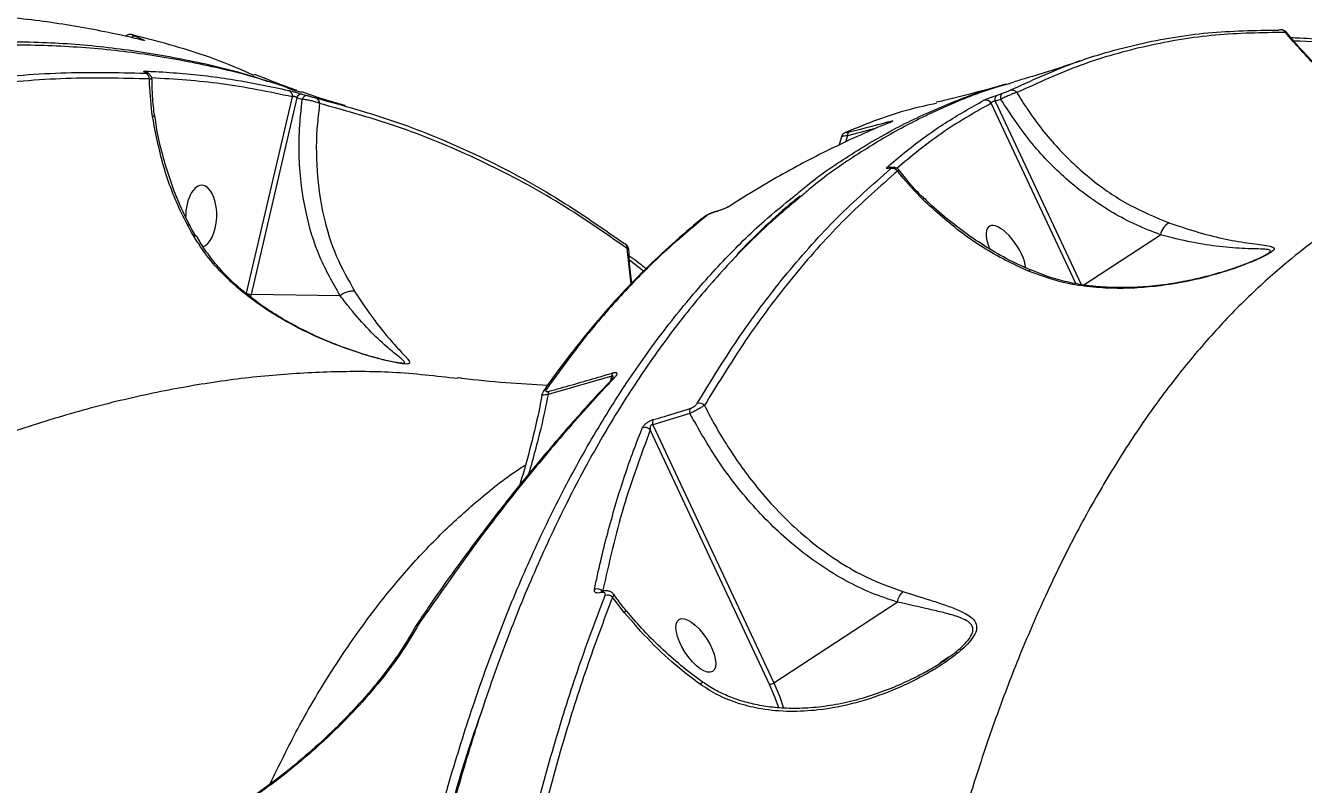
# Model space of a CAD drawing. Header units: millimetres. Extents: x -8607 to 7621, y -5747 to 4382.
# Drawn here: x 4936.8 to 5129.4, y -420.6 to -306.2 of the extents above; entities that cross this region are included whole.
import ezdxf

# ---------------------------------------------------------------- set-up
doc = ezdxf.new("R2010")
doc.units = ezdxf.units.MM
doc.layers.add('DIKOM_ОБЪЕКТ', color=7, linetype='Continuous')
doc.layers.add('DIKOM_РАЗМЕР_ОБЪЕКТА', color=7, linetype='Continuous')
doc.styles.add('style1', font='arial.ttf', dxfattribs={"width": 0.8})
doc.dimstyles.new('1-50', dxfattribs={"dimtxt": 300, "dimasz": 200, "dimexe": 100, "dimexo": 0, "dimgap": 100, "dimtad": 1, "dimtxsty": 'style1', "dimcen": 200, "dimclrd": 7, "dimclre": 7, "dimclrt": 7, "dimadec": 1, "dimazin": 2, "dimtfac": 1, "dimtmove": 0, "dimatfit": 2, "dimfxl": 0, "dimlwd": 25, "dimlwe": 18, "dimarcsym": 0})

# ---------------------------------------------------------------- blocks, each defined once
blk = doc.blocks.new('*D11')
at = {"layer": 'Defpoints', "color": 0, "transparency": 16777216}
for p in [(7619.37, -165.15), (-6826.53, -739.39), (7619.37, -5647.14)]:
    blk.add_point(p, dxfattribs=at)
at = {"layer": 'DIKOM_РАЗМЕР_ОБЪЕКТА', "color": 7, "lineweight": 18, "transparency": 16777216}
for p, q in [((7619.37, -165.15), (7619.37, -5747.14)), ((-6826.53, -739.39), (-6826.53, -5747.14))]:
    blk.add_line(p, q, dxfattribs=at)
at = {"layer": 'DIKOM_РАЗМЕР_ОБЪЕКТА', "color": 7, "lineweight": 25, "transparency": 16777216}
blk.add_line((-6626.53, -5647.14), (7419.37, -5647.14), dxfattribs=at)
at = {"layer": 'DIKOM_РАЗМЕР_ОБЪЕКТА', "color": 7, "transparency": 16777216}
for points in [[(-6626.53, -5613.8), (-6626.53, -5680.47), (-6826.53, -5647.14)], [(7419.37, -5613.8), (7419.37, -5680.47), (7619.37, -5647.14)]]:
    blk.add_solid(points, dxfattribs=at)
at = {"layer": 'DIKOM_РАЗМЕР_ОБЪЕКТА', "color": 7, "transparency": 16777216, "insert": (396.42, -5393.96), "char_height": 300, "attachment_point": 5, "style": 'style1'}
blk.add_mtext('14400', dxfattribs=at)
blk = doc.blocks.new('*D13')
at = {"layer": 'Defpoints', "color": 0, "transparency": 16777216}
for p in [(-5326.53, -191.39), (6073.47, -191.39), (6073.47, -4959.53)]:
    blk.add_point(p, dxfattribs=at)
at = {"layer": 'DIKOM_РАЗМЕР_ОБЪЕКТА', "color": 7, "lineweight": 18, "transparency": 16777216}
for p, q in [((-5326.53, -191.39), (-5326.53, -5059.53)), ((6073.47, -191.39), (6073.47, -5059.53))]:
    blk.add_line(p, q, dxfattribs=at)
at = {"layer": 'DIKOM_РАЗМЕР_ОБЪЕКТА', "color": 7, "lineweight": 25, "transparency": 16777216}
blk.add_line((-5126.53, -4959.53), (5873.47, -4959.53), dxfattribs=at)
at = {"layer": 'DIKOM_РАЗМЕР_ОБЪЕКТА', "color": 7, "transparency": 16777216}
for points in [[(-5126.53, -4926.2), (-5126.53, -4992.86), (-5326.53, -4959.53)], [(5873.47, -4926.2), (5873.47, -4992.86), (6073.47, -4959.53)]]:
    blk.add_solid(points, dxfattribs=at)
at = {"layer": 'DIKOM_РАЗМЕР_ОБЪЕКТА', "color": 7, "transparency": 16777216, "insert": (373.47, -4706.36), "char_height": 300, "attachment_point": 5, "style": 'style1'}
blk.add_mtext('11400', dxfattribs=at)

msp = doc.modelspace()

# ---------------------------------------------------------------- linework, layer by layer
at = {"layer": 'DIKOM_ОБЪЕКТ', "color": 7, "linetype": 'Continuous', "lineweight": 15}
for p, q in [((4952.996, -307.602), (4953.091, -307.634)), ((4953.35, -307.823), (4954.155, -308.144)), ((4953.535, -307.892), (4953.412, -307.843)), ((4954.923, -313.263), (4955.074, -313.302)), ((4976.29, -315.593), (4977.633, -316.042)), ((4970.163, -346.526), (4977.068, -316.957)), ((4977.747, -317.098), (4970.827, -346.729)), ((4978.541, -317.329), (4977.747, -317.098)), ((4978.487, -316.527), (4979.28, -316.758)), ((5083.828, -317.342), (5082.982, -317.626)), ((5082.982, -317.626), (5095.927, -345.254)), ((5083.147, -316.735), (5083.991, -316.45)), ((5095.108, -345.086), (5082.375, -317.912)), ((5067.157, -320.781), (5067.249, -320.751)), ((5059.791, -323.015), (5059.398, -324.292)), ((5060.738, -322.811), (5060.404, -323.797)), ((5064.898, -321.747), (5060.738, -322.811)), ((5061.14, -322.19), (5061.001, -322.225)), ((5072.282, -332.315), (5072.278, -332.313)), ((5041.002, -334.213), (5040.835, -334.263)), ((5096.32, -345.31), (5107.878, -337.736)), ((5028.091, -345.175), (5027.526, -339.826)), ((5029.993, -343.224), (5027.878, -341.569)), ((4970.827, -346.729), (4970.733, -347.114)), ((4984.267, -346.933), (4970.827, -346.729)), ((4993.534, -357.098), (4993.607, -357.099)), ((5025.215, -359.041), (5015.598, -361.813)), ((5025.057, -359.718), (5025.215, -359.041)), ((5036.965, -364.685), (5031.373, -366.389)), ((5048.964, -405.513), (5030.995, -367.162)), ((5031.373, -366.389), (5049.599, -405.287)), ((5023.758, -391.468), (5023.745, -391.472)), ((5027.077, -394.646), (5025.308, -392.349)), ((5049.599, -405.287), (5068.2, -393.098)), ((4995.882, -396.364), (4995.869, -396.383)), ((4996.25, -396.181), (4996.113, -396.4)), ((4996.27, -396.151), (4996.25, -396.181)), ((5074.673, -402.227), (5076.004, -401.358))]:
    msp.add_line(p, q, dxfattribs=at)
at = {"layer": 'DIKOM_ОБЪЕКТ', "color": 7, "linetype": 'Continuous', "lineweight": 15, "flags": 128}
for points in [[(5067.157, -327.637), (5067.131, -327.643), (5066.999, -327.701)], [(5042.651, -333.55), (5042.735, -333.504), (5042.868, -333.46)], [(5027.015, -339.004), (5027.134, -339.05), (5027.234, -339.112)], [(5088.266, -343.128), (5088.249, -343.122), (5088.134, -343.135), (5087.991, -343.224)], [(5038.99, -405.22), (5038.985, -405.216), (5038.888, -405.221), (5038.733, -405.315), (5038.529, -405.494)], [(5050.356, -409.044), (5049.834, -407.552), (5048.964, -405.513)], [(5049.599, -405.287), (5050.495, -407.39), (5051.08, -409.075)]]:
    msp.add_lwpolyline(points, dxfattribs=at)
at = {"layer": 'DIKOM_ОБЪЕКТ', "color": 7, "linetype": 'Continuous', "lineweight": 15}
for centre, radius, start, end in [((4953.301, -308.36), 0.539, 84.69955, 141.94837), ((5125.982, -307.629), 0.791, 88.78213, 109.08402), ((5125.964, -307.694), 0.856, 31.90813, 87.66054), ((4954.092, -308.587), 0.448, 81.89758, 128.68672), ((4954.668, -313.887), 0.84, 33.5294, 73.26129), ((4954.591, -314.27), 0.937, 1.03317, 69.93183), ((4976.166, -316.835), 0.91, 352.25273, 69.71095), ((4978.492, -317.3), 0.773, 90.38167, 164.8331), ((4979.286, -317.528), 0.771, 90.44015, 165.00321), ((4980.296, -317.93), 0.869, 357.73111, 70.51318), ((5081.542, -318.396), 0.964, 30.20778, 106.20014), ((5083.737, -317.305), 0.82, 135.94903, 203.07972), ((5084.58, -317.018), 0.818, 136.04207, 203.25814), ((5085.485, -316.865), 0.936, 36.00479, 106.73435), ((4956.026, -320.301), 0.41, 40.5201, 97.87461), ((5067.002, -321.038), 0.35, 121.4959, 172.60137), ((5061.337, -322.706), 0.608, 130.41113, 189.89053), ((5066.978, -328.463), 0.937, 68.59022, 108.44204), ((5067.487, -328.756), 0.994, 38.7161, 106.28658), ((5072.284, -332.617), 0.305, 91.0144, 141.40808), ((5039.716, -335.602), 0.785, 103.76066, 128.28144), ((5110.432, -338.225), 2.601, 118.5605, 169.16318), ((5026.745, -339.727), 0.787, 352.81097, 51.53211), ((4970.836, -345.515), 1.215, 236.39981, 269.60916), ((5026.068, -358.935), 0.859, 154.9931, 187.09889), ((5025.649, -359.924), 0.594, 100.15688, 137.3852), ((5015.526, -361.714), 0.75, 103.5275, 145.05775), ((5016.468, -361.73), 0.873, 153.45938, 185.40513), ((5038.052, -364.372), 1.132, 155.6286, 196.06236), ((5038.356, -364.251), 1.122, 44.62266, 105.75821), ((5032.477, -366.091), 1.144, 154.80488, 195.07659), ((5030.15, -367.884), 1.112, 40.54205, 108.51139), ((5022.989, -392.276), 1.155, 44.609, 111.04451), ((5023.86, -391.801), 0.348, 109.24213, 158.67859), ((5024.507, -393.262), 1.215, 48.77174, 105.64311), ((5071.284, -393.741), 3.151, 135.05219, 168.21097), ((5027.795, -395.429), 1.062, 110.9955, 132.49761), ((4996.284, -396.705), 0.525, 93.80081, 142.96217), ((4996.314, -396.691), 0.541, 94.67113, 143.26545), ((5048.876, -404.26), 1.255, 274.03627, 305.14927)]:
    msp.add_arc(centre, radius, start, end, dxfattribs=at)
for centre, major_axis, ratio, start_param, end_param in [((4963.315, -334.944), (0.123, 4.66), 0.503347, 6.0653244, 7.9292175), ((4963.315, -334.944), (0.123, 4.66), 0.503347, 3.2943536, 6.0653244), ((5084.611, -340.391), (-2.535, 3.917), 0.4116017, 6.1323791, 7.4812138), ((5084.611, -340.391), (-2.535, 3.917), 0.4116017, 3.8269197, 6.1323791)]:
    msp.add_ellipse(centre, major_axis=major_axis, ratio=ratio, start_param=start_param, end_param=end_param, dxfattribs=at)
msp.add_ellipse((5037.861, -399.633), major_axis=(-2.535, 3.917), ratio=0.4116017, dxfattribs=at)
for points, knots in [([(4954.492, -308.411), (4954.115, -308.321), (4952.227, -307.871), (4947.299, -306.813), (4939.568, -305.477), (4933.166, -304.855), (4929.963, -304.543)], [0, 0, 0, 0, 0.0480633, 0.2403249, 0.6198809, 1, 1, 1, 1]), ([(4952.995, -307.604), (4952.942, -307.591), (4952.842, -307.567), (4952.657, -307.542), (4952.398, -307.556), (4952.114, -307.651), (4951.959, -307.786), (4951.881, -307.854)], [0, 0, 0, 0, 0.1816143, 0.3447371, 0.5458906, 0.7711733, 1, 1, 1, 1]), ([(4953.091, -307.634), (4953.054, -307.625), (4952.967, -307.606), (4952.911, -307.606), (4952.949, -307.644), (4953.097, -307.719), (4953.266, -307.788), (4953.35, -307.823)], [0, 0, 0, 0, 0.1487883, 0.348726, 0.5573402, 0.7790756, 1, 1, 1, 1]), ([(4971.31, -313.725), (4969.373, -312.892), (4963.476, -310.355), (4957.263, -308.727), (4953.091, -307.634)], [0, 0, 0, 0, 0.3284835, 1, 1, 1, 1]), ([(5085.215, -315.969), (5088.366, -314.522), (5094.678, -311.625), (5104.654, -308.816), (5114.972, -307.049), (5122.136, -306.938), (5125.723, -306.882)], [0, 0, 0, 0, 0.248104, 0.4969539, 0.7480901, 1, 1, 1, 1]), ([(5126.69, -307.241), (5123.162, -307.294), (5116.094, -307.4), (5105.837, -309.129), (5095.818, -311.924), (5089.437, -314.85), (5086.242, -316.315)], [0, 0, 0, 0, 0.2481019, 0.4969506, 0.748088, 1, 1, 1, 1]), ([(5126.854, -307.236), (5126.837, -307.211), (5126.769, -307.106), (5126.59, -306.987), (5126.359, -306.884), (5126.156, -306.844), (5126.046, -306.842), (5125.999, -306.841)], [0, 0, 0, 0, 0.0857619, 0.357159, 0.6013278, 0.830807, 1, 1, 1, 1]), ([(5126.842, -307.245), (5126.837, -307.233), (5126.828, -307.21), (5126.735, -307.231), (5126.69, -307.241)], [0, 0, 0, 0, 0.5241002, 1, 1, 1, 1]), ([(5153.366, -325.493), (5152.508, -325.226), (5149.194, -324.195), (5143.555, -321.565), (5137.108, -317.412), (5131.395, -312.607), (5128.267, -309.04), (5126.69, -307.241)], [0, 0, 0, 0, 0.084207, 0.3253569, 0.5724521, 0.7843499, 1, 1, 1, 1]), ([(5153.283, -325.458), (5153.058, -325.395), (5151.606, -324.989), (5148.974, -323.956), (5145.413, -322.348), (5141.944, -320.432), (5138.593, -318.257), (5135.379, -315.828), (5132.327, -313.161), (5129.456, -310.307), (5127.718, -308.246), (5126.861, -307.228)], [0, 0, 0, 0, 0.0222057, 0.1431433, 0.2648483, 0.3872009, 0.510057, 0.6325747, 0.7558687, 0.8794593, 1, 1, 1, 1]), ([(5127.549, -308.021), (5127.986, -308.034), (5129.887, -308.09), (5131.856, -308.29), (5133.373, -308.444)], [0, 0, 0, 0, 0.22985788, 1, 1, 1, 1]), ([(4918.946, -309.394), (4919.873, -309.285), (4924.225, -308.769), (4931.885, -308.539), (4941.901, -308.738), (4951.824, -309.685), (4961.608, -311.402), (4968.861, -313.077), (4972.748, -314.404), (4973.505, -314.663)], [0, 0, 0, 0, 0.0484286, 0.2273958, 0.4072949, 0.5875074, 0.7713136, 0.9554539, 1, 1, 1, 1]), ([(4978.418, -316.319), (4976.867, -315.771), (4972.269, -314.146), (4964.367, -312.19), (4954.681, -310.408), (4944.707, -309.355), (4934.451, -309.062), (4926.065, -309.288), (4921.048, -309.88), (4919.576, -310.053)], [0, 0, 0, 0, 0.08466039, 0.25096648, 0.41756225, 0.58748018, 0.75770711, 0.92887302, 1, 1, 1, 1]), ([(4954.155, -308.144), (4954.277, -308.194), (4954.522, -308.294), (4954.738, -308.4), (4954.802, -308.456), (4954.721, -308.462), (4954.567, -308.427), (4954.492, -308.411)], [0, 0, 0, 0, 0.2064329, 0.4133682, 0.6142245, 0.8134774, 1, 1, 1, 1]), ([(4954.505, -308.404), (4954.502, -308.404), (4954.494, -308.402), (4954.445, -308.393), (4954.384, -308.377), (4954.361, -308.371)], [0, 0, 0, 0, 0.2787021, 0.7342125, 1, 1, 1, 1]), ([(5146.228, -310.401), (5142.562, -309.823), (5136.316, -308.838), (5130.432, -308.629), (5128.002, -308.543)], [0, 0, 0, 0, 0.5869342, 1, 1, 1, 1]), ([(5095.684, -311.549), (5095.558, -311.595), (5092.897, -312.567), (5089.587, -313.588), (5086.395, -314.522), (5085.767, -314.706)], [0, 0, 0, 0, 0.0386913, 0.8108752, 1, 1, 1, 1]), ([(4902.87, -319.869), (4907.285, -318.704), (4916.127, -316.369), (4929.224, -314.263), (4942.205, -313.103), (4950.673, -313.294), (4954.912, -313.39)], [0, 0, 0, 0, 0.2482771, 0.497233, 0.7482654, 1, 1, 1, 1]), ([(4954.923, -313.263), (4954.846, -313.23), (4954.69, -313.162), (4954.669, -313.099), (4954.776, -313.079), (4954.885, -313.082), (4954.91, -313.082)], [0, 0, 0, 0, 0.3053831, 0.6114639, 0.9125789, 1, 1, 1, 1]), ([(4954.91, -313.082), (4955.257, -313.096), (4956.992, -313.165), (4961.462, -313.462), (4968.319, -314.255), (4973.759, -315.406), (4976.482, -315.981)], [0, 0, 0, 0, 0.0480633, 0.2403248, 0.6198806, 1, 1, 1, 1]), ([(4954.912, -313.39), (4954.936, -313.391), (4955.024, -313.394), (4955.104, -313.379), (4955.089, -313.335), (4954.979, -313.287), (4954.923, -313.263)], [0, 0, 0, 0, 0.1085481, 0.3983774, 0.6996407, 1, 1, 1, 1]), ([(4955.089, -313.306), (4955.07, -313.299), (4955.031, -313.285), (4955.031, -313.284), (4955.031, -313.284)], [0, 0, 0, 0, 0.48618, 1, 1, 1, 1]), ([(4955.875, -314.315), (4955.878, -314.29), (4955.896, -314.161), (4955.818, -313.946), (4955.687, -313.713), (4955.523, -313.545), (4955.356, -313.43), (4955.215, -313.357), (4955.118, -313.322), (4955.073, -313.305)], [0, 0, 0, 0, 0.0488922, 0.2533373, 0.4261226, 0.5802345, 0.7227828, 0.8719995, 1, 1, 1, 1]), ([(4977.661, -315.959), (4977.354, -315.853), (4975.218, -315.108), (4973.146, -314.279), (4971.372, -313.569)], [0, 0, 0, 0, 0.1437234, 1, 1, 1, 1]), ([(4955.527, -314.253), (4951.352, -314.158), (4942.991, -313.968), (4930.093, -315.103), (4916.957, -317.198), (4908.03, -319.556), (4903.56, -320.736)], [0, 0, 0, 0, 0.24827532, 0.49723043, 0.74826412, 1, 1, 1, 1]), ([(4955.97, -319.895), (4955.786, -318.271), (4955.574, -316.396), (4955.533, -314.505), (4955.527, -314.253)], [0, 0, 0, 0, 0.8666434, 1, 1, 1, 1]), ([(4955.865, -314.313), (4955.871, -314.312), (4955.901, -314.308), (4955.764, -314.285), (4955.587, -314.261), (4955.527, -314.253)], [0, 0, 0, 0, 0.1443775, 0.7133049, 1, 1, 1, 1]), ([(4977.068, -316.957), (4973.499, -316.213), (4966.449, -314.742), (4959.35, -314.307), (4955.845, -314.092)], [0, 0, 0, 0, 0.50618244, 1, 1, 1, 1]), ([(4956.342, -320.037), (4956.332, -319.98), (4956.151, -318.924), (4955.973, -317.021), (4955.926, -315.159), (4955.905, -314.312)], [0, 0, 0, 0, 0.0304317, 0.5592153, 1, 1, 1, 1]), ([(5052.68, -331.918), (5053.323, -331.373), (5056.118, -329.004), (5061.37, -325.464), (5068.431, -321.317), (5075.835, -317.97), (5081.423, -315.852), (5084.609, -315.089), (5085.171, -314.954)], [0, 0, 0, 0, 0.06510607, 0.28307984, 0.50540033, 0.72812513, 0.95207848, 1, 1, 1, 1]), ([(5085.789, -314.786), (5084.984, -314.997), (5081.657, -315.871), (5076.001, -318.12), (5068.832, -321.525), (5061.869, -325.767), (5056.881, -329.205), (5054.291, -331.461), (5053.881, -331.818)], [0, 0, 0, 0, 0.0701742, 0.2898744, 0.5107187, 0.7319477, 0.9575883, 1, 1, 1, 1]), ([(5084.514, -315.067), (5083.955, -315.227), (5081.186, -316.015), (5077.693, -316.949), (5074.841, -317.608), (5074.104, -317.779)], [0, 0, 0, 0, 0.1582035, 0.7824633, 1, 1, 1, 1]), ([(4976.482, -315.981), (4976.582, -316.006), (4976.783, -316.054), (4977.22, -316.17), (4977.691, -316.299), (4978.134, -316.424), (4978.375, -316.494), (4978.487, -316.527)], [0, 0, 0, 0, 0.2131434, 0.4264752, 0.6306015, 0.828923, 1, 1, 1, 1]), ([(4977.747, -317.098), (4977.714, -317.069), (4977.657, -317.019), (4977.565, -316.969), (4977.475, -316.932), (4977.407, -316.914), (4977.313, -316.9), (4977.25, -316.901), (4977.152, -316.916), (4977.106, -316.939), (4977.068, -316.957)], [0, 0, 0, 0, 0.1793218, 0.3191636, 0.3690286, 0.5165501, 0.5564648, 0.7165761, 0.7656529, 1, 1, 1, 1]), ([(4984.267, -346.933), (4983.173, -345.019), (4980.958, -341.144), (4979.244, -335.401), (4978.371, -330.35), (4978.043, -326.146), (4978.054, -321.8), (4978.379, -318.819), (4978.541, -317.329)], [0, 0, 0, 0, 0.22825, 0.4620546, 0.5944928, 0.7269335, 0.8634661, 1, 1, 1, 1]), ([(4984.992, -318.252), (4984.355, -318.08), (4982.109, -317.471), (4979.978, -316.744), (4978.451, -316.222)], [0, 0, 0, 0, 0.2833141, 1, 1, 1, 1]), ([(4981.164, -317.964), (4981.027, -317.905), (4980.753, -317.786), (4980.158, -317.611), (4979.511, -317.464), (4978.952, -317.372), (4978.652, -317.34), (4978.541, -317.329)], [0, 0, 0, 0, 0.2193576, 0.4388249, 0.6560354, 0.8732983, 1, 1, 1, 1]), ([(4979.28, -316.758), (4979.356, -316.779), (4979.516, -316.825), (4979.804, -316.905), (4980.106, -316.987), (4980.388, -317.061), (4980.52, -317.094), (4980.586, -317.111)], [0, 0, 0, 0, 0.1798429, 0.38009283, 0.58120654, 0.79069731, 1, 1, 1, 1]), ([(4980.586, -317.111), (4984.675, -318.243), (4992.866, -320.512), (5004.67, -325.463), (5016.142, -331.462), (5023.387, -336.488), (5027.015, -339.004)], [0, 0, 0, 0, 0.248104, 0.4969539, 0.7480901, 1, 1, 1, 1]), ([(5066.682, -327.574), (5066.897, -327.385), (5067.975, -326.44), (5070.823, -324.1), (5075.386, -320.785), (5079.31, -318.576), (5081.274, -317.471)], [0, 0, 0, 0, 0.0480628, 0.2403225, 0.6198794, 1, 1, 1, 1]), ([(5081.274, -317.471), (5081.351, -317.432), (5081.507, -317.356), (5081.895, -317.193), (5082.338, -317.021), (5082.776, -316.861), (5083.03, -316.775), (5083.147, -316.735)], [0, 0, 0, 0, 0.2131431, 0.4264747, 0.630601, 0.8289228, 1, 1, 1, 1]), ([(5082.982, -317.626), (5082.936, -317.623), (5082.854, -317.616), (5082.747, -317.63), (5082.652, -317.653), (5082.588, -317.678), (5082.509, -317.723), (5082.463, -317.76), (5082.404, -317.829), (5082.388, -317.874), (5082.375, -317.912)], [0, 0, 0, 0, 0.1793224, 0.3191654, 0.36903, 0.5165529, 0.5564664, 0.716577, 0.7656539, 1, 1, 1, 1]), ([(5086.242, -316.315), (5086.118, -316.346), (5085.87, -316.409), (5085.325, -316.616), (5084.729, -316.878), (5084.212, -317.132), (5083.932, -317.285), (5083.828, -317.342)], [0, 0, 0, 0, 0.2193575, 0.4388247, 0.6560351, 0.873298, 1, 1, 1, 1]), ([(5107.878, -337.736), (5106.66, -337.269), (5104.224, -336.336), (5100.691, -334.464), (5097.273, -332.25), (5093.095, -328.934), (5088.348, -324.178), (5085.347, -319.639), (5083.828, -317.342)], [0, 0, 0, 0, 0.1264045, 0.2528125, 0.382977, 0.5131446, 0.7535723, 1, 1, 1, 1]), ([(5083.991, -316.45), (5084.07, -316.423), (5084.238, -316.365), (5084.523, -316.26), (5084.808, -316.148), (5085.059, -316.043), (5085.163, -315.994), (5085.215, -315.969)], [0, 0, 0, 0, 0.1798431, 0.3800933, 0.581207, 0.7906976, 1, 1, 1, 1]), ([(5086.242, -316.315), (5086.78, -317.184), (5088.638, -320.186), (5092.387, -324.884), (5097.596, -329.682), (5103.232, -333.493), (5107.19, -335.119), (5109.189, -335.941)], [0, 0, 0, 0, 0.0953049, 0.3289405, 0.5680093, 0.7817927, 1, 1, 1, 1]), ([(4981.164, -317.964), (4981.044, -318.956), (4980.63, -322.381), (4980.603, -328.199), (4981.597, -334.91), (4983.507, -341.077), (4985.489, -344.563), (4986.491, -346.324)], [0, 0, 0, 0, 0.0949227, 0.3276215, 0.5657318, 0.7805997, 1, 1, 1, 1]), ([(5027.526, -339.826), (5023.958, -337.349), (5016.814, -332.387), (5005.426, -326.403), (4993.589, -321.41), (4985.31, -319.114), (4981.164, -317.964)], [0, 0, 0, 0, 0.2481019, 0.4969506, 0.748088, 1, 1, 1, 1]), ([(5074.141, -317.938), (5072.75, -318.232), (5068.099, -319.215), (5063.681, -321.002), (5060.584, -322.254)], [0, 0, 0, 0, 0.2991281, 1, 1, 1, 1]), ([(5082.375, -317.912), (5079.807, -319.368), (5074.787, -322.215), (5070.333, -325.919), (5068.157, -327.728)], [0, 0, 0, 0, 0.511508, 1, 1, 1, 1]), ([(4962.099, -337.819), (4961.506, -336.715), (4959.759, -333.461), (4957.46, -327.53), (4956.471, -322.461), (4955.97, -319.895)], [0, 0, 0, 0, 0.2022776, 0.5961151, 1, 1, 1, 1]), ([(4962.511, -337.97), (4962.116, -337.279), (4961.112, -335.521), (4959.756, -332.498), (4958.421, -328.949), (4957.361, -325.256), (4956.673, -322.274), (4956.434, -320.505), (4956.369, -320.031)], [0, 0, 0, 0, 0.1290364, 0.3280183, 0.5272869, 0.7268475, 0.9266951, 1, 1, 1, 1]), ([(5067.249, -320.751), (5066.908, -320.89), (5065.205, -321.585), (5060.788, -323.505), (5054.03, -326.831), (5047.616, -330.467), (5043.914, -332.801), (5042.868, -333.46)], [0, 0, 0, 0, 0.041373, 0.2068721, 0.5379152, 0.8694376, 1, 1, 1, 1]), ([(5060.943, -322.243), (5061.53, -322.098), (5063.489, -321.611), (5065.447, -321.099), (5066.819, -320.74)], [0, 0, 0, 0, 0.2996336, 1, 1, 1, 1]), ([(5066.819, -320.74), (5066.937, -320.709), (5067.172, -320.649), (5067.415, -320.598), (5067.542, -320.586), (5067.546, -320.613), (5067.439, -320.672), (5067.304, -320.728), (5067.249, -320.751)], [0, 0, 0, 0, 0.1643483, 0.3291558, 0.4897496, 0.6616056, 0.8613755, 1, 1, 1, 1]), ([(5067.291, -320.723), (5067.292, -320.723), (5067.296, -320.721), (5067.259, -320.739), (5067.195, -320.765), (5067.157, -320.781)], [0, 0, 0, 0, 0.0796072, 0.4521656, 1, 1, 1, 1]), ([(5060.738, -322.811), (5060.562, -322.83), (5060.21, -322.869), (5059.895, -322.938), (5059.753, -322.988), (5059.778, -323.011), (5059.78, -323.012)], [0, 0, 0, 0, 0.3262409, 0.6526586, 0.9767572, 1, 1, 1, 1]), ([(5060.427, -322.315), (5060.385, -322.331), (5060.307, -322.363), (5060.156, -322.455), (5059.989, -322.602), (5059.846, -322.79), (5059.803, -322.946), (5059.785, -323.015)], [0, 0, 0, 0, 0.1990597, 0.3772121, 0.5709459, 0.8112004, 1, 1, 1, 1]), ([(5060.584, -322.254), (5060.577, -322.257), (5060.525, -322.28), (5060.466, -322.311), (5060.465, -322.332), (5060.547, -322.328), (5060.708, -322.299), (5060.865, -322.262), (5060.943, -322.243)], [0, 0, 0, 0, 0.0354367, 0.25734936, 0.44821977, 0.62812552, 0.81436705, 1, 1, 1, 1]), ([(5038.051, -363.171), (5040.202, -359.67), (5044.509, -352.659), (5051.598, -343.372), (5059.11, -334.921), (5064.506, -330.177), (5067.208, -327.802)], [0, 0, 0, 0, 0.2482771, 0.497233, 0.7482654, 1, 1, 1, 1]), ([(5068.263, -328.134), (5065.602, -330.472), (5060.272, -335.156), (5052.799, -343.539), (5045.681, -352.84), (5041.332, -359.919), (5039.154, -363.463)], [0, 0, 0, 0, 0.2482753, 0.4972305, 0.7482641, 1, 1, 1, 1]), ([(5066.999, -327.701), (5066.898, -327.72), (5066.696, -327.76), (5066.576, -327.725), (5066.602, -327.649), (5066.667, -327.588), (5066.682, -327.574)], [0, 0, 0, 0, 0.3053848, 0.6114671, 0.9125837, 1, 1, 1, 1]), ([(5067.208, -327.802), (5067.223, -327.788), (5067.278, -327.74), (5067.299, -327.683), (5067.214, -327.659), (5067.071, -327.687), (5066.999, -327.701)], [0, 0, 0, 0, 0.1085438, 0.3983746, 0.6996392, 1, 1, 1, 1]), ([(5067.17, -327.632), (5067.148, -327.638), (5067.091, -327.652), (5067.058, -327.655), (5067.067, -327.654), (5067.068, -327.654)], [0, 0, 0, 0, 0.348096, 0.9063003, 1, 1, 1, 1]), ([(5068.458, -327.982), (5068.457, -327.98), (5068.406, -327.882), (5068.232, -327.758), (5067.984, -327.629), (5067.737, -327.577), (5067.493, -327.576), (5067.315, -327.599), (5067.193, -327.63), (5067.158, -327.639)], [0, 0, 0, 0, 0.0036535, 0.2087295, 0.3835173, 0.5447347, 0.706907, 0.9153342, 1, 1, 1, 1]), ([(5068.455, -327.984), (5068.445, -327.998), (5068.428, -328.021), (5068.305, -328.105), (5068.263, -328.134)], [0, 0, 0, 0, 0.6559329, 1, 1, 1, 1]), ([(5072.046, -332.427), (5070.91, -331.224), (5069.599, -329.837), (5068.42, -328.334), (5068.263, -328.134)], [0, 0, 0, 0, 0.8666345, 1, 1, 1, 1]), ([(5072.284, -332.313), (5072.241, -332.272), (5071.46, -331.531), (5070.161, -330.106), (5069.002, -328.638), (5068.474, -327.968)], [0, 0, 0, 0, 0.03068825, 0.55795977, 1, 1, 1, 1]), ([(5053.881, -331.818), (5052.088, -333.313), (5048.073, -336.661), (5042.169, -342.704), (5036.196, -349.691), (5030.593, -357.271), (5025.34, -365.389), (5020.378, -374.142), (5015.69, -383.576), (5011.299, -393.681), (5007.215, -404.468), (5003.476, -415.863), (4999.956, -428.331), (4996.724, -441.91), (4993.847, -456.654), (4991.447, -472.056), (4989.535, -488.1), (4988.132, -504.592), (4987.241, -521.463), (4986.86, -536.828), (4986.903, -546.714), (4986.921, -550.74)], [0, 0, 0, 0, 0.0418546, 0.0936598, 0.1455607, 0.1955484, 0.2456219, 0.2959563, 0.3463783, 0.3978057, 0.4493268, 0.5011319, 0.5530327, 0.6112728, 0.6695128, 0.7278887, 0.7866793, 0.8456098, 0.9029882, 0.9604967, 1, 1, 1, 1]), ([(4996.923, -434.482), (4997.709, -431.336), (4999.489, -424.211), (5002.623, -413.614), (5006.318, -402.688), (5010.365, -392.286), (5014.78, -382.359), (5019.562, -372.957), (5024.715, -364.098), (5030.207, -355.864), (5035.952, -348.364), (5041.933, -341.63), (5047.473, -336.133), (5051.157, -333.151), (5052.68, -331.918)], [0, 0, 0, 0, 0.0678388, 0.1536825, 0.2396737, 0.3261127, 0.4127022, 0.5010185, 0.5894954, 0.6784603, 0.7675893, 0.8534331, 0.9394243, 1, 1, 1, 1]), ([(5053.583, -331.91), (5053.051, -332.335), (5051.084, -333.905), (5047.922, -336.78), (5045.355, -339.376), (5044.136, -340.609)], [0, 0, 0, 0, 0.1627963, 0.6022636, 1, 1, 1, 1]), ([(5142.405, -331.706), (5140.002, -333), (5134.555, -335.933), (5127.393, -341.372), (5120.741, -347.357), (5115.125, -353.251), (5109.729, -359.76), (5104.553, -366.904), (5099.621, -374.663), (5094.938, -383.048), (5090.529, -392.025), (5086.557, -401.239), (5083, -410.589), (5079.932, -419.702), (5077.193, -428.878), (5074.758, -438.077), (5072.539, -447.594), (5070.119, -459.531), (5067.658, -474.086), (5066.301, -485.841), (5065.622, -491.727)], [0, 0, 0, 0, 0.0601429, 0.1363126, 0.1899286, 0.2436389, 0.2977603, 0.3519776, 0.4067582, 0.461637, 0.5169368, 0.5723365, 0.6218298, 0.6713939, 0.7163117, 0.7612296, 0.8063588, 0.851488, 0.9256262, 1, 1, 1, 1]), ([(5087.991, -343.224), (5086.814, -342.681), (5083.364, -341.089), (5077.854, -337.671), (5073.998, -334.19), (5072.046, -332.427)], [0, 0, 0, 0, 0.2035485, 0.5968373, 1, 1, 1, 1]), ([(5088.295, -343.042), (5087.508, -342.699), (5085.54, -341.841), (5082.5, -340.15), (5079.182, -338.029), (5076.025, -335.627), (5073.734, -333.696), (5072.567, -332.503), (5072.331, -332.262)], [0, 0, 0, 0, 0.1350422, 0.337711, 0.5411715, 0.7449914, 0.9485679, 1, 1, 1, 1]), ([(5039.231, -334.987), (5039.205, -335.007), (5037.716, -336.12), (5034.865, -338.594), (5030.691, -342.43), (5026.648, -346.591), (5022.719, -351.018), (5018.93, -355.754), (5016.332, -359.186), (5015.036, -361.116), (5014.919, -361.291)], [0, 0, 0, 0, 0.0029236, 0.1661733, 0.3295723, 0.4931276, 0.6566932, 0.8202064, 0.9837694, 1, 1, 1, 1]), ([(5039.529, -334.84), (5037.367, -336.631), (5033.037, -340.216), (5026.872, -346.465), (5020.929, -353.299), (5017.211, -358.421), (5015.35, -360.985)], [0, 0, 0, 0, 0.2489043, 0.4982428, 0.7488998, 1, 1, 1, 1]), ([(5040.835, -334.263), (5040.737, -334.291), (5040.463, -334.37), (5039.987, -334.562), (5039.549, -334.755), (5039.325, -334.93), (5039.233, -335.001)], [0, 0, 0, 0, 0.1603889, 0.4502787, 0.7758782, 1, 1, 1, 1]), ([(5040.939, -334.245), (5040.896, -334.257), (5040.724, -334.305), (5040.402, -334.413), (5040.029, -334.563), (5039.715, -334.714), (5039.591, -334.798), (5039.529, -334.84)], [0, 0, 0, 0, 0.0798579, 0.3181423, 0.555587, 0.7774025, 1, 1, 1, 1]), ([(5042.651, -333.55), (5042.622, -333.567), (5042.552, -333.611), (5042.331, -333.725), (5041.973, -333.884), (5041.525, -334.053), (5041.149, -334.174), (5040.98, -334.215), (5040.932, -334.226)], [0, 0, 0, 0, 0.1059298, 0.2595653, 0.4719382, 0.7164582, 0.9195184, 1, 1, 1, 1]), ([(5042.868, -333.46), (5042.751, -333.529), (5042.516, -333.665), (5041.998, -333.892), (5041.448, -334.099), (5041.098, -334.2), (5040.939, -334.245)], [0, 0, 0, 0, 0.259147, 0.5177259, 0.7812197, 1, 1, 1, 1]), ([(5109.189, -335.941), (5110.707, -336.45), (5113.786, -337.482), (5117.839, -338.455), (5120.847, -338.964), (5122.899, -339.232), (5124.223, -339.414), (5125.031, -339.627), (5125.057, -340.002), (5124.396, -340.514), (5123.275, -341.106), (5121.934, -341.707), (5119.621, -342.631), (5116.062, -343.807), (5110.696, -345.094), (5105.581, -345.761), (5100.903, -345.862), (5096.931, -345.614), (5092.512, -344.905), (5089.513, -343.79), (5087.991, -343.224)], [0, 0, 0, 0, 0.0820687, 0.1664748, 0.2508371, 0.2940036, 0.3376005, 0.3839912, 0.4157853, 0.4428447, 0.469835, 0.4939799, 0.5187256, 0.588613, 0.6603826, 0.7589133, 0.8094734, 0.8604908, 0.9291629, 1, 1, 1, 1]), ([(4986.491, -346.324), (4987.299, -347.551), (4988.938, -350.039), (4991.182, -352.904), (4992.883, -354.8), (4994.002, -355.975), (4994.636, -356.684), (4994.831, -357.122), (4994.328, -357.267), (4993.057, -357.119), (4991.194, -356.721), (4989.155, -356.186), (4986.189, -355.292), (4982.229, -353.846), (4977.171, -351.49), (4972.021, -348.398), (4967.663, -344.854), (4964.302, -341.263), (4962.839, -338.976), (4962.099, -337.819)], [0, 0, 0, 0, 0.0827068, 0.1677677, 0.252791, 0.296321, 0.3403099, 0.3851502, 0.4167702, 0.4486928, 0.4828641, 0.5139985, 0.545839, 0.6199816, 0.6956288, 0.7852662, 0.8772514, 0.9378615, 1, 1, 1, 1]), ([(4962.099, -337.819), (4962.123, -337.82), (4962.234, -337.828), (4962.397, -337.868), (4962.444, -337.964), (4962.467, -338.01)], [0, 0, 0, 0, 0.1261887, 0.5785019, 1, 1, 1, 1]), ([(4990.204, -356.429), (4989.841, -356.333), (4988.935, -356.093), (4987.223, -355.573), (4985.04, -354.834), (4982.482, -353.843), (4979.65, -352.588), (4976.694, -351.07), (4973.702, -349.28), (4971.009, -347.379), (4968.623, -345.416), (4966.563, -343.398), (4964.751, -341.233), (4963.414, -339.374), (4962.806, -338.249), (4962.626, -337.917)], [0, 0, 0, 0, 0.0349942, 0.0875423, 0.1592001, 0.2371267, 0.3251316, 0.4267639, 0.5241505, 0.6266389, 0.7128142, 0.7939769, 0.8802535, 0.9646829, 1, 1, 1, 1]), ([(5123.93, -340.663), (5124.101, -340.544), (5124.529, -340.249), (5124.39, -340.012), (5123.63, -339.906), (5122.317, -339.877), (5120.119, -339.82), (5116.931, -339.594), (5112.656, -338.957), (5109.482, -338.146), (5107.878, -337.736)], [0, 0, 0, 0, 0.04376427, 0.10937812, 0.197325, 0.29660483, 0.39729706, 0.60434004, 0.79995031, 1, 1, 1, 1]), ([(5027.749, -340.001), (5027.751, -339.975), (5027.76, -339.854), (5027.69, -339.653), (5027.567, -339.426), (5027.406, -339.245), (5027.292, -339.158), (5027.234, -339.113)], [0, 0, 0, 0, 0.0668529, 0.3130897, 0.5387175, 0.7625206, 1, 1, 1, 1]), ([(5027.75, -340), (5027.737, -339.969), (5027.715, -339.918), (5027.578, -339.851), (5027.526, -339.826)], [0, 0, 0, 0, 0.6216976, 1, 1, 1, 1]), ([(5028.221, -345.041), (5028.142, -344.493), (5027.901, -342.83), (5027.824, -341.134), (5027.773, -339.998)], [0, 0, 0, 0, 0.3298379, 1, 1, 1, 1]), ([(5123.946, -340.663), (5123.876, -340.708), (5123.716, -340.81), (5123.157, -341.104), (5122.345, -341.482), (5121.381, -341.893), (5120.68, -342.155), (5120.386, -342.265)], [0, 0, 0, 0, 0.13628668, 0.31008982, 0.54002503, 0.80694108, 1, 1, 1, 1]), ([(5027.833, -340.892), (5028.602, -341.453), (5029.454, -342.074), (5030.29, -342.767), (5030.372, -342.834)], [0, 0, 0, 0, 0.9019144, 1, 1, 1, 1]), ([(5120.386, -342.265), (5120.2, -342.336), (5119.427, -342.634), (5117.769, -343.188), (5115.34, -343.907), (5112.43, -344.606), (5109.174, -345.199), (5105.782, -345.594), (5102.302, -345.753), (5099.086, -345.65), (5095.984, -345.317), (5093.13, -344.722), (5090.53, -343.953), (5088.992, -343.295), (5088.32, -343.007)], [0, 0, 0, 0, 0.0197544, 0.0819473, 0.1647997, 0.2556894, 0.3552345, 0.4647094, 0.5638219, 0.6686787, 0.7537613, 0.8444837, 0.9320876, 1, 1, 1, 1]), ([(4986.491, -346.324), (4986.461, -346.314), (4986.348, -346.275), (4986.052, -346.227), (4985.558, -346.271), (4984.897, -346.492), (4984.493, -346.776), (4984.275, -346.93)], [0, 0, 0, 0, 0.0513225, 0.1965837, 0.4492344, 0.7018846, 1, 1, 1, 1]), ([(4984.275, -346.93), (4984.274, -346.931), (4984.272, -346.932), (4984.269, -346.933), (4984.268, -346.933), (4984.267, -346.933)], [0, 0, 0, 0, 0.3349402, 0.7869978, 1, 1, 1, 1]), ([(4993.607, -357.099), (4993.687, -357.103), (4994.043, -357.119), (4993.991, -356.925), (4993.665, -356.559), (4992.747, -355.835), (4991.103, -354.505), (4988.649, -352.196), (4986.246, -349.492), (4984.765, -347.584), (4984.275, -346.931), (4984.275, -346.93)], [0, 0, 0, 0, 0.0209449, 0.0924519, 0.1779436, 0.2637479, 0.4362806, 0.6633654, 0.8902855, 0.9998578, 1, 1, 1, 1]), ([(4993.606, -357.118), (4993.591, -357.119), (4993.554, -357.12), (4993.184, -357.082), (4992.565, -356.979), (4991.665, -356.792), (4990.844, -356.603), (4990.315, -356.459), (4990.204, -356.429)], [0, 0, 0, 0, 0.1124546, 0.2723386, 0.4506655, 0.6714286, 0.9310163, 1, 1, 1, 1]), ([(5001.995, -359.423), (4998.715, -359.05), (4992.452, -358.336), (4982.904, -358.331), (4973.505, -358.873), (4963.928, -360.079), (4954.173, -361.927), (4944.273, -364.427), (4934.228, -367.585), (4924.081, -371.397), (4914.364, -375.636), (4905.123, -380.183), (4896.568, -384.829), (4888.2, -389.786), (4880.022, -395.023), (4871.852, -400.645), (4861.622, -408.192), (4849.364, -417.993), (4839.971, -426.565), (4835.266, -430.859)], [0, 0, 0, 0, 0.0639682, 0.1221607, 0.1804559, 0.2391514, 0.2979511, 0.3572813, 0.4167179, 0.4765629, 0.5365156, 0.5875286, 0.6386076, 0.6863838, 0.73416, 0.7821528, 0.8301457, 0.9149228, 1, 1, 1, 1]), ([(5025.228, -359.54), (5024.715, -360.073), (5022.373, -362.506), (5018.29, -367.103), (5012.995, -373.328), (5007.813, -379.81), (5002.742, -386.543), (4998.762, -392.061), (4996.508, -395.42), (4995.875, -396.364)], [0, 0, 0, 0, 0.0499041, 0.2276752, 0.4045052, 0.5806189, 0.7562058, 0.9314556, 1, 1, 1, 1]), ([(5025.544, -359.339), (5025.238, -359.665), (5023.708, -361.293), (5019.756, -365.622), (5013.769, -372.605), (5005.459, -383.036), (4999.738, -391.201), (4996.27, -396.151)], [0, 0, 0, 0, 0.0299896, 0.1499527, 0.3899094, 0.6301905, 1, 1, 1, 1]), ([(5015.491, -360.469), (5013.398, -360.34), (5009.032, -360.071), (5004.563, -359.652), (5002.22, -359.328), (5002.009, -359.299)], [0, 0, 0, 0, 0.4559741, 0.9509957, 1, 1, 1, 1]), ([(5015.686, -361.34), (5016.273, -361.178), (5019.206, -360.368), (5022.407, -359.44), (5025.02, -358.653), (5025.289, -358.572)], [0, 0, 0, 0, 0.1831691, 0.9158786, 1, 1, 1, 1]), ([(5025.396, -359.296), (5025.392, -359.301), (5025.383, -359.316), (5025.326, -359.4), (5025.243, -359.483), (5025.209, -359.518)], [0, 0, 0, 0, 0.27645461, 0.70038973, 1, 1, 1, 1]), ([(5025.356, -359.4), (5025.366, -359.365), (5025.399, -359.252), (5025.412, -359.115), (5025.391, -359.014), (5025.357, -358.985), (5025.332, -358.982), (5025.304, -358.987), (5025.267, -359.002), (5025.235, -359.027), (5025.215, -359.041)], [0, 0, 0, 0, 0.1667046, 0.5338282, 0.7104968, 0.7716754, 0.8334424, 0.8507872, 0.9113824, 1, 1, 1, 1]), ([(5025.289, -358.572), (5025.382, -358.547), (5025.568, -358.498), (5025.773, -358.496), (5025.919, -358.552), (5025.973, -358.71), (5025.853, -358.985), (5025.645, -359.223), (5025.544, -359.339)], [0, 0, 0, 0, 0.10986348, 0.22004243, 0.32572842, 0.49252307, 0.75371992, 1, 1, 1, 1]), ([(5014.665, -361.867), (5014.555, -362.473), (5014.1, -364.997), (5013.002, -369.451), (5011.975, -373.407), (5011.316, -375.431), (5011.281, -375.539)], [0, 0, 0, 0, 0.1329568, 0.5538247, 0.9762522, 1, 1, 1, 1]), ([(5015.598, -361.813), (5015.262, -363.46), (5014.444, -367.465), (5013.319, -371.463), (5012.657, -373.817)], [0, 0, 0, 0, 0.4111711, 1, 1, 1, 1]), ([(5015.598, -361.813), (5015.437, -361.836), (5015.115, -361.882), (5014.804, -361.906), (5014.65, -361.901), (5014.668, -361.877), (5014.674, -361.869)], [0, 0, 0, 0, 0.2806486, 0.561137, 0.8474124, 1, 1, 1, 1]), ([(5014.922, -361.286), (5014.894, -361.319), (5014.769, -361.472), (5014.71, -361.692), (5014.665, -361.864)], [0, 0, 0, 0, 0.2177281, 1, 1, 1, 1]), ([(5015.35, -360.985), (5015.306, -361.06), (5015.227, -361.191), (5015.248, -361.322), (5015.35, -361.378), (5015.497, -361.384), (5015.623, -361.355), (5015.686, -361.34)], [0, 0, 0, 0, 0.3196286, 0.5618766, 0.7279416, 0.8640377, 1, 1, 1, 1]), ([(5031.442, -365.604), (5032, -365.44), (5033.863, -364.889), (5035.721, -364.31), (5037.021, -363.905)], [0, 0, 0, 0, 0.2996328, 1, 1, 1, 1]), ([(5039.154, -363.463), (5039.031, -363.54), (5038.783, -363.693), (5038.239, -364.006), (5037.654, -364.327), (5037.223, -364.554), (5037.009, -364.663), (5036.965, -364.685)], [0, 0, 0, 0, 0.2435262, 0.4875448, 0.7197754, 0.941836, 1, 1, 1, 1]), ([(5037.021, -363.905), (5037.072, -363.888), (5037.202, -363.843), (5037.439, -363.727), (5037.693, -363.56), (5037.92, -363.361), (5038.005, -363.239), (5038.051, -363.171)], [0, 0, 0, 0, 0.1207619, 0.307548, 0.5229351, 0.737447, 1, 1, 1, 1]), ([(5039.154, -363.463), (5039.612, -364.342), (5041.236, -367.462), (5044.452, -372.537), (5048.505, -377.614), (5052.369, -381.546), (5055.849, -384.538), (5059.598, -387.181), (5063.967, -389.684), (5067.222, -390.856), (5069.054, -391.516)], [0, 0, 0, 0, 0.0672692, 0.2386087, 0.4121732, 0.520863, 0.630243, 0.7420328, 0.8547814, 1, 1, 1, 1]), ([(5029.797, -366.83), (5029.867, -366.703), (5029.982, -366.493), (5030.357, -366.155), (5030.749, -365.893), (5031.134, -365.705), (5031.35, -365.635), (5031.442, -365.604)], [0, 0, 0, 0, 0.3038664, 0.5023335, 0.7017042, 0.8732905, 1, 1, 1, 1]), ([(5068.2, -393.098), (5066.882, -392.66), (5064.247, -391.784), (5060.42, -389.915), (5056.708, -387.666), (5053.184, -385.053), (5049.892, -382.159), (5046.808, -379.003), (5043.916, -375.566), (5040.476, -370.907), (5038.339, -367.12), (5036.965, -364.685)], [0, 0, 0, 0, 0.1006493, 0.2013161, 0.3052432, 0.4091844, 0.5096376, 0.6100986, 0.7126663, 0.8152389, 1, 1, 1, 1]), ([(5022.574, -391.199), (5022.65, -390.837), (5023.029, -389.027), (5024.088, -384.394), (5025.96, -377.527), (5028.051, -371.281), (5029.412, -367.811), (5029.797, -366.83)], [0, 0, 0, 0, 0.0413727, 0.2068702, 0.5381497, 0.8694287, 1, 1, 1, 1]), ([(5030.995, -367.162), (5029.579, -370.961), (5026.744, -378.573), (5024.79, -387.163), (5023.811, -391.465)], [0, 0, 0, 0, 0.49917437, 1, 1, 1, 1]), ([(5031.373, -366.389), (5031.337, -366.384), (5031.277, -366.377), (5031.19, -366.402), (5031.123, -366.445), (5031.065, -366.508), (5031, -366.629), (5030.953, -366.858), (5030.978, -367.042), (5030.995, -367.162)], [0, 0, 0, 0, 0.1044812, 0.1740915, 0.2297651, 0.3047724, 0.3966989, 0.6086532, 1, 1, 1, 1]), ([(4973.705, -420.479), (4975.07, -417.682), (4978.084, -411.507), (4983.247, -402.899), (4988.75, -394.98), (4994.252, -388.243), (4999.665, -382.497), (5005.376, -377.409), (5009.552, -374.064), (5011.889, -372.615), (5012.155, -372.45)], [0, 0, 0, 0, 0.1317738, 0.2909859, 0.450694, 0.5829811, 0.715497, 0.8490305, 0.9828012, 1, 1, 1, 1]), ([(5010.587, -438.183), (5011.514, -434.065), (5013.37, -425.821), (5016.616, -414.072), (5020.172, -402.74), (5022.843, -395.644), (5024.18, -392.092)], [0, 0, 0, 0, 0.2489045, 0.498243, 0.7488998, 1, 1, 1, 1]), ([(5025.308, -392.349), (5023.985, -395.864), (5021.337, -402.9), (5017.795, -414.178), (5014.542, -425.94), (5012.677, -434.23), (5011.743, -438.378)], [0, 0, 0, 0, 0.2489042, 0.4982426, 0.7488996, 1, 1, 1, 1]), ([(5023.535, -391.674), (5023.391, -391.703), (5023.104, -391.762), (5022.785, -391.696), (5022.564, -391.525), (5022.571, -391.312), (5022.574, -391.199)], [0, 0, 0, 0, 0.2322168, 0.4640132, 0.7140228, 1, 1, 1, 1]), ([(5024.18, -392.092), (5024.191, -392.057), (5024.23, -391.938), (5024.203, -391.776), (5024.06, -391.657), (5023.836, -391.613), (5023.636, -391.654), (5023.535, -391.674)], [0, 0, 0, 0, 0.10435259, 0.34535876, 0.57594223, 0.78774883, 1, 1, 1, 1]), ([(5023.756, -391.467), (5023.748, -391.47), (5023.68, -391.493), (5023.607, -391.496), (5023.601, -391.496), (5023.599, -391.496)], [0, 0, 0, 0, 0.0728803, 0.599038, 1, 1, 1, 1]), ([(5025.444, -391.933), (5025.43, -391.907), (5025.343, -391.741), (5025.043, -391.545), (5024.601, -391.391), (5024.163, -391.368), (5023.873, -391.457), (5023.751, -391.494)], [0, 0, 0, 0, 0.0455058, 0.2940841, 0.5343569, 0.8041461, 1, 1, 1, 1]), ([(5025.458, -391.934), (5025.46, -391.934), (5025.521, -391.957), (5025.474, -392.102), (5025.356, -392.277), (5025.308, -392.349)], [0, 0, 0, 0, 0.0149657, 0.5973453, 1, 1, 1, 1]), ([(5027.399, -394.449), (5027.199, -394.205), (5026.53, -393.385), (5025.915, -392.521), (5025.484, -391.915)], [0, 0, 0, 0, 0.2982158, 1, 1, 1, 1]), ([(5069.054, -391.516), (5070.626, -391.998), (5073.003, -392.728), (5075.784, -393.654), (5077.519, -394.321), (5078.856, -394.997), (5079.797, -395.715), (5080.309, -396.662), (5080.038, -397.882), (5079.122, -399.136), (5077.948, -400.285), (5076.43, -401.514), (5074.533, -402.816), (5071.505, -404.602), (5067.364, -406.569), (5062.001, -408.39), (5056.826, -409.41), (5052.021, -409.676), (5048.04, -409.346), (5044.418, -408.488), (5041.277, -407.273), (5039.426, -406.074), (5038.529, -405.494)], [0, 0, 0, 0, 0.0866941, 0.1311764, 0.1760726, 0.2081975, 0.2409001, 0.2744194, 0.3082509, 0.337742, 0.3650519, 0.393035, 0.4327007, 0.4727589, 0.5545429, 0.6396923, 0.7264108, 0.7889965, 0.8528476, 0.9020912, 0.9525885, 1, 1, 1, 1]), ([(5038.529, -405.494), (5037.477, -404.702), (5034.867, -402.739), (5030.969, -399.165), (5028.379, -396.158), (5027.077, -394.646)], [0, 0, 0, 0, 0.2512749, 0.6234754, 1, 1, 1, 1]), ([(5038.986, -405.222), (5038.926, -405.181), (5037.766, -404.389), (5035.588, -402.678), (5032.53, -399.983), (5029.789, -397.231), (5028.164, -395.298), (5027.43, -394.424)], [0, 0, 0, 0, 0.0137195, 0.2682138, 0.5251203, 0.7852383, 1, 1, 1, 1]), ([(5076.004, -401.358), (5076.19, -401.24), (5076.805, -400.851), (5077.698, -400.078), (5078.741, -399.088), (5079.508, -398.037), (5079.666, -397.338), (5079.559, -396.704), (5079.15, -396.17), (5078.221, -395.643), (5076.92, -395.156), (5075.194, -394.683), (5072.317, -394.011), (5069.855, -393.465), (5068.2, -393.098)], [0, 0, 0, 0, 0.02672753, 0.08848512, 0.15145852, 0.21985477, 0.28699907, 0.29979938, 0.37986825, 0.45476646, 0.53129004, 0.64612804, 0.76212126, 1, 1, 1, 1]), ([(4996.113, -396.4), (4995.314, -397.771), (4993.715, -400.513), (4990.486, -404.84), (4986.703, -409.218), (4982.358, -413.577), (4977.527, -417.818), (4972.28, -421.843), (4966.694, -425.567), (4960.849, -428.902), (4954.844, -431.772), (4948.778, -434.101), (4942.722, -435.898), (4938.806, -436.569), (4936.847, -436.906)], [0, 0, 0, 0, 0.0836186, 0.1671661, 0.2504175, 0.3338525, 0.4173036, 0.5004885, 0.5837385, 0.6671385, 0.7504577, 0.8333964, 0.916628, 1, 1, 1, 1]), ([(4995.683, -396.68), (4994.983, -397.889), (4993.694, -400.115), (4991.405, -403.302), (4989.327, -405.908), (4987.476, -408.042), (4985.743, -409.918), (4983.341, -412.37), (4980.058, -415.443), (4975.748, -419.036), (4971.127, -422.456), (4966.26, -425.634), (4961.203, -428.516), (4956.419, -430.854), (4951.952, -432.717), (4948.207, -434.043), (4944.608, -435.11), (4941.003, -436.001), (4938.475, -436.412), (4937.12, -436.632)], [0, 0, 0, 0, 0.0750921, 0.1381827, 0.1887765, 0.2274325, 0.2620808, 0.2975779, 0.3701416, 0.4427451, 0.5158099, 0.5888589, 0.6614607, 0.7346206, 0.7906542, 0.8479086, 0.8905491, 0.941358, 1, 1, 1, 1]), ([(4995.687, -396.687), (4995.691, -396.675), (4995.724, -396.589), (4995.867, -396.478), (4996.033, -396.425), (4996.113, -396.4)], [0, 0, 0, 0, 0.0772297, 0.5503142, 1, 1, 1, 1]), ([(4995.921, -396.311), (4995.875, -396.373), (4995.78, -396.499), (4995.72, -396.64), (4995.69, -396.713)], [0, 0, 0, 0, 0.4852838, 1, 1, 1, 1]), ([(5220.323, -399.167), (5218.892, -400.838), (5214.739, -405.689), (5207.706, -413.548), (5199.158, -422.665), (5190.407, -431.545), (5181.463, -440.187), (5172.329, -448.585), (5163.009, -456.736), (5153.51, -464.633), (5143.836, -472.274), (5133.993, -479.654), (5123.986, -486.769), (5113.82, -493.615), (5103.501, -500.189), (5093.034, -506.487), (5082.426, -512.504), (5071.682, -518.239), (5060.807, -523.688), (5049.809, -528.848), (5038.692, -533.717), (5027.462, -538.29), (5016.127, -542.568), (5004.691, -546.543), (4995.028, -549.635), (4989.168, -551.36), (4987.176, -551.946)], [0, 0, 0, 0, 0.0228192, 0.0662163, 0.1096144, 0.1530128, 0.1964115, 0.2398105, 0.28321, 0.3266097, 0.3700098, 0.4134103, 0.4568111, 0.5002122, 0.5436136, 0.5870154, 0.6304174, 0.6738197, 0.7172224, 0.7606252, 0.8040283, 0.8474316, 0.8908351, 0.9342388, 0.9776426, 1, 1, 1, 1]), ([(5076.033, -401.412), (5075.746, -401.624), (5074.944, -402.216), (5073.351, -403.18), (5071.111, -404.388), (5068.358, -405.689), (5065.125, -406.961), (5061.667, -408.01), (5058.175, -408.738), (5054.796, -409.117), (5051.659, -409.156), (5048.813, -408.922), (5046.272, -408.455), (5043.943, -407.781), (5041.76, -406.875), (5040.105, -406.016), (5039.245, -405.369), (5039.012, -405.193)], [0, 0, 0, 0, 0.0293321, 0.081915, 0.1451068, 0.2259391, 0.3161063, 0.4110345, 0.5010352, 0.5862972, 0.6675078, 0.7368312, 0.8005321, 0.8608654, 0.9177708, 0.9776979, 1, 1, 1, 1]), ([(4998.063, -436.211), (4998.625, -433.749), (5000.441, -425.783), (5003.101, -416.548), (5005.402, -410.124), (5005.981, -408.508)], [0, 0, 0, 0, 0.2507939, 0.8114861, 1, 1, 1, 1])]:
    msp.add_open_spline(points, degree=3, knots=knots, dxfattribs=at)

# ---------------------------------------------------------------- dimensions: what is measured, and where the dimension line sits
at = {"layer": 'DIKOM_РАЗМЕР_ОБЪЕКТА'}
dim = msp.add_linear_dim(base=(7619.366, -5647.135), p1=(-6826.527, -739.391), p2=(7619.366, -165.147), text='14400', dimstyle='1-50', dxfattribs=at)
dim.commit()
dim.dimension.update_dxf_attribs({"geometry": '*D11', "text_midpoint": (396.419, -5647.135), "dimtype": 160})
dim = msp.add_linear_dim(base=(6073.473, -4959.53), p1=(-5326.527, -191.391), p2=(6073.473, -191.391), dimstyle='1-50', dxfattribs=at)
dim.commit()
dim.dimension.update_dxf_attribs({"geometry": '*D13', "text_midpoint": (373.473, -4959.53), "dimtype": 160})

doc.saveas('drawing.dxf')
